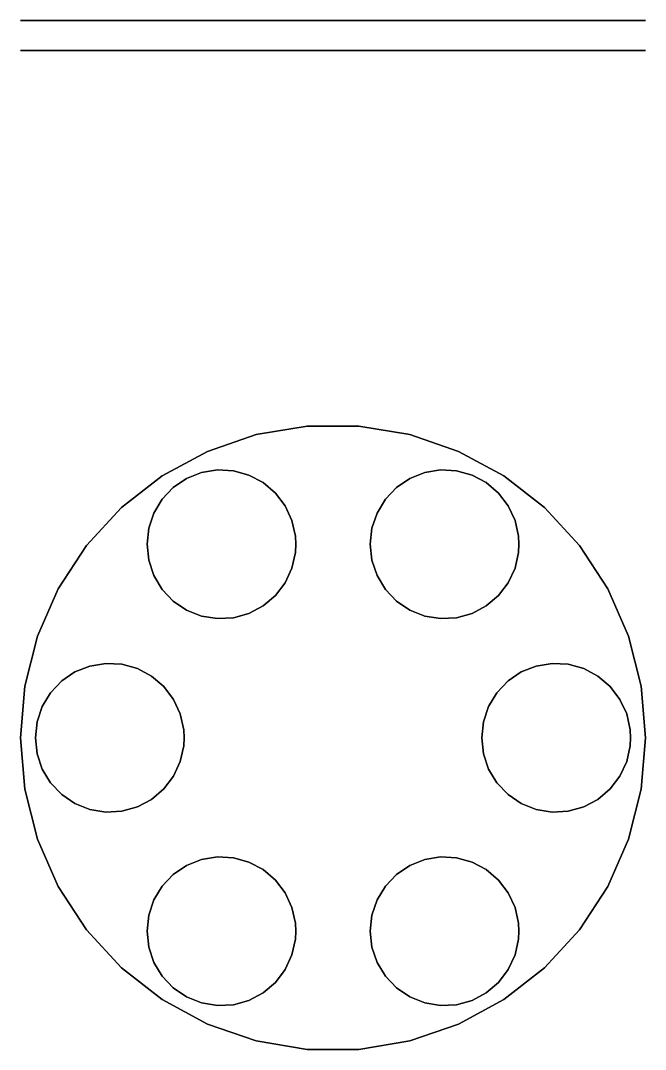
# Model space of a CAD drawing. Extents: x -2.62 to 6.29, y -2.62 to 6.02.
# Drawn here: x -2.62 to 2.62, y -2.62 to 6.02 of the extents above; entities that cross this region are included whole.
import ezdxf

# ---------------------------------------------------------------- set-up
doc = ezdxf.new("R2010")
doc.units = 0
doc.layers.get('0').update_dxf_attribs({"linetype": 'CONTINUOUS'})

msp = doc.modelspace()

# ---------------------------------------------------------------- linework, layer by layer
for p, q in [((-2.5892, 6.0196), (-2.625, 6.0196)), ((-2.625, 6.0196), (-2.5892, 6.0196)), ((-2.4828, 6.0196), (-2.5892, 6.0196)), ((-2.5892, 6.0196), (-2.4828, 6.0196)), ((-2.5, 6.0196), (-2.4854, 6.0196)), ((-2.4854, 6.0196), (-2.5, 6.0196)), ((-2.4854, 6.0196), (-2.4422, 6.0196)), ((-2.4422, 6.0196), (-2.4854, 6.0196)), ((-2.3086, 6.0196), (-2.4828, 6.0196)), ((-2.4828, 6.0196), (-2.3086, 6.0196)), ((-2.4422, 6.0196), (-2.3726, 6.0196)), ((-2.3726, 6.0196), (-2.4422, 6.0196)), ((-2.3726, 6.0196), (-2.2796, 6.0196)), ((-2.2796, 6.0196), (-2.3726, 6.0196)), ((-2.0715, 6.0196), (-2.3086, 6.0196)), ((-2.3086, 6.0196), (-2.0715, 6.0196)), ((-2.2796, 6.0196), (-2.1678, 6.0196)), ((-2.1678, 6.0196), (-2.2796, 6.0196)), ((-2.1678, 6.0196), (-2.0422, 6.0196)), ((-2.0422, 6.0196), (-2.1678, 6.0196)), ((-1.7779, 6.0196), (-2.0715, 6.0196)), ((-2.0715, 6.0196), (-1.7779, 6.0196)), ((-2.0422, 6.0196), (-1.9088, 6.0196)), ((-1.9088, 6.0196), (-2.0422, 6.0196)), ((-1.9088, 6.0196), (-1.7739, 6.0196)), ((-1.7739, 6.0196), (-1.9088, 6.0196)), ((-1.4357, 6.0196), (-1.7779, 6.0196)), ((-1.7779, 6.0196), (-1.4357, 6.0196)), ((-1.7739, 6.0196), (-1.6437, 6.0196)), ((-1.6437, 6.0196), (-1.7739, 6.0196)), ((-1.6437, 6.0196), (-1.5243, 6.0196)), ((-1.5243, 6.0196), (-1.6437, 6.0196)), ((-1.5625, 6.0196), (-1.5479, 6.0196)), ((-1.5479, 6.0196), (-1.5625, 6.0196)), ((-1.5625, 6.0196), (-1.5479, 6.0196)), ((-1.5479, 6.0196), (-1.5625, 6.0196)), ((-1.5479, 6.0196), (-1.5047, 6.0196)), ((-1.5047, 6.0196), (-1.5479, 6.0196)), ((-1.5479, 6.0196), (-1.5047, 6.0196)), ((-1.5047, 6.0196), (-1.5479, 6.0196)), ((-1.5243, 6.0196), (-1.4213, 6.0196)), ((-1.4213, 6.0196), (-1.5243, 6.0196)), ((-1.5047, 6.0196), (-1.4351, 6.0196)), ((-1.4351, 6.0196), (-1.5047, 6.0196)), ((-1.5047, 6.0196), (-1.4351, 6.0196)), ((-1.4351, 6.0196), (-1.5047, 6.0196)), ((-1.0545, 6.0196), (-1.4357, 6.0196)), ((-1.4357, 6.0196), (-1.0545, 6.0196)), ((-1.4351, 6.0196), (-1.3421, 6.0196)), ((-1.3421, 6.0196), (-1.4351, 6.0196)), ((-1.4351, 6.0196), (-1.3421, 6.0196)), ((-1.3421, 6.0196), (-1.4351, 6.0196)), ((-1.4213, 6.0196), (-1.3395, 6.0196)), ((-1.3395, 6.0196), (-1.4213, 6.0196)), ((-1.3421, 6.0196), (-1.2303, 6.0196)), ((-1.2303, 6.0196), (-1.3421, 6.0196)), ((-1.3421, 6.0196), (-1.2303, 6.0196)), ((-1.2303, 6.0196), (-1.3421, 6.0196)), ((-1.3395, 6.0196), (-1.2827, 6.0196)), ((-1.2827, 6.0196), (-1.3395, 6.0196)), ((-1.2827, 6.0196), (-1.2537, 6.0196)), ((-1.2537, 6.0196), (-1.2827, 6.0196)), ((-1.2537, 6.0196), (-1.25, 6.0196)), ((-1.25, 6.0196), (-1.2537, 6.0196)), ((-1.2303, 6.0196), (-1.1047, 6.0196)), ((-1.1047, 6.0196), (-1.2303, 6.0196)), ((-1.2303, 6.0196), (-1.1047, 6.0196)), ((-1.1047, 6.0196), (-1.2303, 6.0196)), ((-1.1047, 6.0196), (-0.9713, 6.0196)), ((-0.9713, 6.0196), (-1.1047, 6.0196)), ((-1.1047, 6.0196), (-0.9713, 6.0196)), ((-0.9713, 6.0196), (-1.1047, 6.0196)), ((-0.6444, 6.0196), (-1.0545, 6.0196)), ((-1.0545, 6.0196), (-0.6444, 6.0196)), ((-0.9713, 6.0196), (-0.8364, 6.0196)), ((-0.8364, 6.0196), (-0.9713, 6.0196)), ((-0.9713, 6.0196), (-0.8364, 6.0196)), ((-0.8364, 6.0196), (-0.9713, 6.0196)), ((-0.8364, 6.0196), (-0.7062, 6.0196)), ((-0.7062, 6.0196), (-0.8364, 6.0196)), ((-0.8364, 6.0196), (-0.7062, 6.0196)), ((-0.7062, 6.0196), (-0.8364, 6.0196)), ((-0.7062, 6.0196), (-0.5868, 6.0196)), ((-0.5868, 6.0196), (-0.7062, 6.0196)), ((-0.7062, 6.0196), (-0.5868, 6.0196)), ((-0.5868, 6.0196), (-0.7062, 6.0196)), ((-0.2168, 6.0196), (-0.6444, 6.0196)), ((-0.6444, 6.0196), (-0.2168, 6.0196)), ((-0.5868, 6.0196), (-0.4838, 6.0196)), ((-0.4838, 6.0196), (-0.5868, 6.0196)), ((-0.5868, 6.0196), (-0.4838, 6.0196)), ((-0.4838, 6.0196), (-0.5868, 6.0196)), ((-0.4838, 6.0196), (-0.402, 6.0196)), ((-0.402, 6.0196), (-0.4838, 6.0196)), ((-0.4838, 6.0196), (-0.402, 6.0196)), ((-0.402, 6.0196), (-0.4838, 6.0196)), ((-0.402, 6.0196), (-0.3452, 6.0196)), ((-0.3452, 6.0196), (-0.402, 6.0196)), ((-0.402, 6.0196), (-0.3452, 6.0196)), ((-0.3452, 6.0196), (-0.402, 6.0196)), ((-0.3452, 6.0196), (-0.3162, 6.0196)), ((-0.3162, 6.0196), (-0.3452, 6.0196)), ((-0.3452, 6.0196), (-0.3162, 6.0196)), ((-0.3162, 6.0196), (-0.3452, 6.0196)), ((-0.3162, 6.0196), (-0.3125, 6.0196)), ((-0.3125, 6.0196), (-0.3162, 6.0196)), ((-0.3162, 6.0196), (-0.3125, 6.0196)), ((-0.3125, 6.0196), (-0.3162, 6.0196)), ((0.2168, 6.0196), (-0.2168, 6.0196)), ((-0.2168, 6.0196), (0.2168, 6.0196)), ((0.6444, 6.0196), (0.2168, 6.0196)), ((0.2168, 6.0196), (0.6444, 6.0196)), ((0.3125, 6.0196), (0.3271, 6.0196)), ((0.3271, 6.0196), (0.3125, 6.0196)), ((0.3125, 6.0196), (0.3271, 6.0196)), ((0.3271, 6.0196), (0.3125, 6.0196)), ((0.3271, 6.0196), (0.3703, 6.0196)), ((0.3703, 6.0196), (0.3271, 6.0196)), ((0.3271, 6.0196), (0.3703, 6.0196)), ((0.3703, 6.0196), (0.3271, 6.0196)), ((0.3703, 6.0196), (0.4399, 6.0196)), ((0.4399, 6.0196), (0.3703, 6.0196)), ((0.3703, 6.0196), (0.4399, 6.0196)), ((0.4399, 6.0196), (0.3703, 6.0196)), ((0.4399, 6.0196), (0.5329, 6.0196)), ((0.5329, 6.0196), (0.4399, 6.0196)), ((0.4399, 6.0196), (0.5329, 6.0196)), ((0.5329, 6.0196), (0.4399, 6.0196)), ((0.5329, 6.0196), (0.6447, 6.0196)), ((0.6447, 6.0196), (0.5329, 6.0196)), ((0.5329, 6.0196), (0.6447, 6.0196)), ((0.6447, 6.0196), (0.5329, 6.0196)), ((1.0545, 6.0196), (0.6444, 6.0196)), ((0.6444, 6.0196), (1.0545, 6.0196)), ((0.6447, 6.0196), (0.7703, 6.0196)), ((0.7703, 6.0196), (0.6447, 6.0196)), ((0.6447, 6.0196), (0.7703, 6.0196)), ((0.7703, 6.0196), (0.6447, 6.0196)), ((0.7703, 6.0196), (0.9037, 6.0196)), ((0.9037, 6.0196), (0.7703, 6.0196)), ((0.7703, 6.0196), (0.9037, 6.0196)), ((0.9037, 6.0196), (0.7703, 6.0196)), ((0.9037, 6.0196), (1.0386, 6.0196)), ((1.0386, 6.0196), (0.9037, 6.0196)), ((0.9037, 6.0196), (1.0386, 6.0196)), ((1.0386, 6.0196), (0.9037, 6.0196)), ((1.0386, 6.0196), (1.1688, 6.0196)), ((1.1688, 6.0196), (1.0386, 6.0196)), ((1.0386, 6.0196), (1.1688, 6.0196)), ((1.1688, 6.0196), (1.0386, 6.0196)), ((1.4357, 6.0196), (1.0545, 6.0196)), ((1.0545, 6.0196), (1.4357, 6.0196)), ((1.1688, 6.0196), (1.2882, 6.0196)), ((1.2882, 6.0196), (1.1688, 6.0196)), ((1.1688, 6.0196), (1.2882, 6.0196)), ((1.2882, 6.0196), (1.1688, 6.0196)), ((1.25, 6.0196), (1.2646, 6.0196)), ((1.2646, 6.0196), (1.25, 6.0196)), ((1.2646, 6.0196), (1.3078, 6.0196)), ((1.3078, 6.0196), (1.2646, 6.0196)), ((1.2882, 6.0196), (1.3912, 6.0196)), ((1.3912, 6.0196), (1.2882, 6.0196)), ((1.2882, 6.0196), (1.3912, 6.0196)), ((1.3912, 6.0196), (1.2882, 6.0196)), ((1.3078, 6.0196), (1.3774, 6.0196)), ((1.3774, 6.0196), (1.3078, 6.0196)), ((1.3774, 6.0196), (1.4704, 6.0196)), ((1.4704, 6.0196), (1.3774, 6.0196)), ((1.3912, 6.0196), (1.473, 6.0196)), ((1.473, 6.0196), (1.3912, 6.0196)), ((1.3912, 6.0196), (1.473, 6.0196)), ((1.473, 6.0196), (1.3912, 6.0196)), ((1.7779, 6.0196), (1.4357, 6.0196)), ((1.4357, 6.0196), (1.7779, 6.0196)), ((1.4704, 6.0196), (1.5822, 6.0196)), ((1.5822, 6.0196), (1.4704, 6.0196)), ((1.473, 6.0196), (1.5298, 6.0196)), ((1.5298, 6.0196), (1.473, 6.0196)), ((1.473, 6.0196), (1.5298, 6.0196)), ((1.5298, 6.0196), (1.473, 6.0196)), ((1.5298, 6.0196), (1.5588, 6.0196)), ((1.5588, 6.0196), (1.5298, 6.0196)), ((1.5298, 6.0196), (1.5588, 6.0196)), ((1.5588, 6.0196), (1.5298, 6.0196)), ((1.5588, 6.0196), (1.5625, 6.0196)), ((1.5625, 6.0196), (1.5588, 6.0196)), ((1.5588, 6.0196), (1.5625, 6.0196)), ((1.5625, 6.0196), (1.5588, 6.0196)), ((1.5822, 6.0196), (1.7078, 6.0196)), ((1.7078, 6.0196), (1.5822, 6.0196)), ((1.7078, 6.0196), (1.8412, 6.0196)), ((1.8412, 6.0196), (1.7078, 6.0196)), ((2.0715, 6.0196), (1.7779, 6.0196)), ((1.7779, 6.0196), (2.0715, 6.0196)), ((1.8412, 6.0196), (1.9761, 6.0196)), ((1.9761, 6.0196), (1.8412, 6.0196)), ((1.9761, 6.0196), (2.1063, 6.0196)), ((2.1063, 6.0196), (1.9761, 6.0196)), ((2.3086, 6.0196), (2.0715, 6.0196)), ((2.0715, 6.0196), (2.3086, 6.0196)), ((2.1063, 6.0196), (2.2257, 6.0196)), ((2.2257, 6.0196), (2.1063, 6.0196)), ((2.2257, 6.0196), (2.3287, 6.0196)), ((2.3287, 6.0196), (2.2257, 6.0196)), ((2.4828, 6.0196), (2.3086, 6.0196)), ((2.3086, 6.0196), (2.4828, 6.0196)), ((2.3287, 6.0196), (2.4105, 6.0196)), ((2.4105, 6.0196), (2.3287, 6.0196)), ((2.4105, 6.0196), (2.4673, 6.0196)), ((2.4673, 6.0196), (2.4105, 6.0196)), ((2.4673, 6.0196), (2.4963, 6.0196)), ((2.4963, 6.0196), (2.4673, 6.0196)), ((2.5892, 6.0196), (2.4828, 6.0196)), ((2.4828, 6.0196), (2.5892, 6.0196)), ((2.4963, 6.0196), (2.5, 6.0196)), ((2.5, 6.0196), (2.4963, 6.0196)), ((2.625, 6.0196), (2.5892, 6.0196)), ((2.5892, 6.0196), (2.625, 6.0196)), ((-2.5892, 5.7696), (-2.625, 5.7696)), ((-2.625, 5.7696), (-2.5892, 5.7696)), ((-2.5892, 5.7696), (-2.4828, 5.7696)), ((-2.4828, 5.7696), (-2.5892, 5.7696)), ((-2.4854, 5.7696), (-2.5, 5.7696)), ((-2.5, 5.7696), (-2.4854, 5.7696)), ((-2.4422, 5.7696), (-2.4854, 5.7696)), ((-2.4854, 5.7696), (-2.4422, 5.7696)), ((-2.4828, 5.7696), (-2.3086, 5.7696)), ((-2.3086, 5.7696), (-2.4828, 5.7696)), ((-2.3726, 5.7696), (-2.4422, 5.7696)), ((-2.4422, 5.7696), (-2.3726, 5.7696)), ((-2.2796, 5.7696), (-2.3726, 5.7696)), ((-2.3726, 5.7696), (-2.2796, 5.7696)), ((-2.3086, 5.7696), (-2.0715, 5.7696)), ((-2.0715, 5.7696), (-2.3086, 5.7696)), ((-2.1678, 5.7696), (-2.2796, 5.7696)), ((-2.2796, 5.7696), (-2.1678, 5.7696)), ((-2.0422, 5.7696), (-2.1678, 5.7696)), ((-2.1678, 5.7696), (-2.0422, 5.7696)), ((-2.0715, 5.7696), (-1.7779, 5.7696)), ((-1.7779, 5.7696), (-2.0715, 5.7696)), ((-1.9088, 5.7696), (-2.0422, 5.7696)), ((-2.0422, 5.7696), (-1.9088, 5.7696)), ((-1.7739, 5.7696), (-1.9088, 5.7696)), ((-1.9088, 5.7696), (-1.7739, 5.7696)), ((-1.7779, 5.7696), (-1.4357, 5.7696)), ((-1.4357, 5.7696), (-1.7779, 5.7696)), ((-1.6437, 5.7696), (-1.7739, 5.7696)), ((-1.7739, 5.7696), (-1.6437, 5.7696)), ((-1.5243, 5.7696), (-1.6437, 5.7696)), ((-1.6437, 5.7696), (-1.5243, 5.7696)), ((-1.5479, 5.7696), (-1.5625, 5.7696)), ((-1.5625, 5.7696), (-1.5479, 5.7696)), ((-1.5479, 5.7696), (-1.5625, 5.7696)), ((-1.5625, 5.7696), (-1.5479, 5.7696)), ((-1.5047, 5.7696), (-1.5479, 5.7696)), ((-1.5479, 5.7696), (-1.5047, 5.7696)), ((-1.5047, 5.7696), (-1.5479, 5.7696)), ((-1.5479, 5.7696), (-1.5047, 5.7696)), ((-1.4213, 5.7696), (-1.5243, 5.7696)), ((-1.5243, 5.7696), (-1.4213, 5.7696)), ((-1.4351, 5.7696), (-1.5047, 5.7696)), ((-1.5047, 5.7696), (-1.4351, 5.7696)), ((-1.4351, 5.7696), (-1.5047, 5.7696)), ((-1.5047, 5.7696), (-1.4351, 5.7696)), ((-1.4357, 5.7696), (-1.0545, 5.7696)), ((-1.0545, 5.7696), (-1.4357, 5.7696)), ((-1.3421, 5.7696), (-1.4351, 5.7696)), ((-1.4351, 5.7696), (-1.3421, 5.7696)), ((-1.3421, 5.7696), (-1.4351, 5.7696)), ((-1.4351, 5.7696), (-1.3421, 5.7696)), ((-1.3395, 5.7696), (-1.4213, 5.7696)), ((-1.4213, 5.7696), (-1.3395, 5.7696)), ((-1.2303, 5.7696), (-1.3421, 5.7696)), ((-1.3421, 5.7696), (-1.2303, 5.7696)), ((-1.2303, 5.7696), (-1.3421, 5.7696)), ((-1.3421, 5.7696), (-1.2303, 5.7696)), ((-1.2827, 5.7696), (-1.3395, 5.7696)), ((-1.3395, 5.7696), (-1.2827, 5.7696)), ((-1.2537, 5.7696), (-1.2827, 5.7696)), ((-1.2827, 5.7696), (-1.2537, 5.7696)), ((-1.25, 5.7696), (-1.2537, 5.7696)), ((-1.2537, 5.7696), (-1.25, 5.7696)), ((-1.1047, 5.7696), (-1.2303, 5.7696)), ((-1.2303, 5.7696), (-1.1047, 5.7696)), ((-1.1047, 5.7696), (-1.2303, 5.7696)), ((-1.2303, 5.7696), (-1.1047, 5.7696)), ((-0.9713, 5.7696), (-1.1047, 5.7696)), ((-1.1047, 5.7696), (-0.9713, 5.7696)), ((-0.9713, 5.7696), (-1.1047, 5.7696)), ((-1.1047, 5.7696), (-0.9713, 5.7696)), ((-1.0545, 5.7696), (-0.6444, 5.7696)), ((-0.6444, 5.7696), (-1.0545, 5.7696)), ((-0.8364, 5.7696), (-0.9713, 5.7696)), ((-0.9713, 5.7696), (-0.8364, 5.7696)), ((-0.8364, 5.7696), (-0.9713, 5.7696)), ((-0.9713, 5.7696), (-0.8364, 5.7696)), ((-0.7062, 5.7696), (-0.8364, 5.7696)), ((-0.8364, 5.7696), (-0.7062, 5.7696)), ((-0.7062, 5.7696), (-0.8364, 5.7696)), ((-0.8364, 5.7696), (-0.7062, 5.7696)), ((-0.5868, 5.7696), (-0.7062, 5.7696)), ((-0.7062, 5.7696), (-0.5868, 5.7696)), ((-0.5868, 5.7696), (-0.7062, 5.7696)), ((-0.7062, 5.7696), (-0.5868, 5.7696)), ((-0.6444, 5.7696), (-0.2168, 5.7696)), ((-0.2168, 5.7696), (-0.6444, 5.7696)), ((-0.4838, 5.7696), (-0.5868, 5.7696)), ((-0.5868, 5.7696), (-0.4838, 5.7696)), ((-0.4838, 5.7696), (-0.5868, 5.7696)), ((-0.5868, 5.7696), (-0.4838, 5.7696)), ((-0.402, 5.7696), (-0.4838, 5.7696)), ((-0.4838, 5.7696), (-0.402, 5.7696)), ((-0.402, 5.7696), (-0.4838, 5.7696)), ((-0.4838, 5.7696), (-0.402, 5.7696)), ((-0.3452, 5.7696), (-0.402, 5.7696)), ((-0.402, 5.7696), (-0.3452, 5.7696)), ((-0.3452, 5.7696), (-0.402, 5.7696)), ((-0.402, 5.7696), (-0.3452, 5.7696)), ((-0.3162, 5.7696), (-0.3452, 5.7696)), ((-0.3452, 5.7696), (-0.3162, 5.7696)), ((-0.3162, 5.7696), (-0.3452, 5.7696)), ((-0.3452, 5.7696), (-0.3162, 5.7696)), ((-0.3125, 5.7696), (-0.3162, 5.7696)), ((-0.3162, 5.7696), (-0.3125, 5.7696)), ((-0.3125, 5.7696), (-0.3162, 5.7696)), ((-0.3162, 5.7696), (-0.3125, 5.7696)), ((-0.2168, 5.7696), (0.2168, 5.7696)), ((0.2168, 5.7696), (-0.2168, 5.7696)), ((0.2168, 5.7696), (0.6444, 5.7696)), ((0.6444, 5.7696), (0.2168, 5.7696)), ((0.3271, 5.7696), (0.3125, 5.7696)), ((0.3125, 5.7696), (0.3271, 5.7696)), ((0.3271, 5.7696), (0.3125, 5.7696)), ((0.3125, 5.7696), (0.3271, 5.7696)), ((0.3703, 5.7696), (0.3271, 5.7696)), ((0.3271, 5.7696), (0.3703, 5.7696)), ((0.3703, 5.7696), (0.3271, 5.7696)), ((0.3271, 5.7696), (0.3703, 5.7696)), ((0.4399, 5.7696), (0.3703, 5.7696)), ((0.3703, 5.7696), (0.4399, 5.7696)), ((0.4399, 5.7696), (0.3703, 5.7696)), ((0.3703, 5.7696), (0.4399, 5.7696)), ((0.5329, 5.7696), (0.4399, 5.7696)), ((0.4399, 5.7696), (0.5329, 5.7696)), ((0.5329, 5.7696), (0.4399, 5.7696)), ((0.4399, 5.7696), (0.5329, 5.7696)), ((0.6447, 5.7696), (0.5329, 5.7696)), ((0.5329, 5.7696), (0.6447, 5.7696)), ((0.6447, 5.7696), (0.5329, 5.7696)), ((0.5329, 5.7696), (0.6447, 5.7696)), ((0.6444, 5.7696), (1.0545, 5.7696)), ((1.0545, 5.7696), (0.6444, 5.7696)), ((0.7703, 5.7696), (0.6447, 5.7696)), ((0.6447, 5.7696), (0.7703, 5.7696)), ((0.7703, 5.7696), (0.6447, 5.7696)), ((0.6447, 5.7696), (0.7703, 5.7696)), ((0.9037, 5.7696), (0.7703, 5.7696)), ((0.7703, 5.7696), (0.9037, 5.7696)), ((0.9037, 5.7696), (0.7703, 5.7696)), ((0.7703, 5.7696), (0.9037, 5.7696)), ((1.0386, 5.7696), (0.9037, 5.7696)), ((0.9037, 5.7696), (1.0386, 5.7696)), ((1.0386, 5.7696), (0.9037, 5.7696)), ((0.9037, 5.7696), (1.0386, 5.7696)), ((1.1688, 5.7696), (1.0386, 5.7696)), ((1.0386, 5.7696), (1.1688, 5.7696)), ((1.1688, 5.7696), (1.0386, 5.7696)), ((1.0386, 5.7696), (1.1688, 5.7696)), ((1.0545, 5.7696), (1.4357, 5.7696)), ((1.4357, 5.7696), (1.0545, 5.7696)), ((1.2882, 5.7696), (1.1688, 5.7696)), ((1.1688, 5.7696), (1.2882, 5.7696)), ((1.2882, 5.7696), (1.1688, 5.7696)), ((1.1688, 5.7696), (1.2882, 5.7696)), ((1.2646, 5.7696), (1.25, 5.7696)), ((1.25, 5.7696), (1.2646, 5.7696)), ((1.3078, 5.7696), (1.2646, 5.7696)), ((1.2646, 5.7696), (1.3078, 5.7696)), ((1.3912, 5.7696), (1.2882, 5.7696)), ((1.2882, 5.7696), (1.3912, 5.7696)), ((1.3912, 5.7696), (1.2882, 5.7696)), ((1.2882, 5.7696), (1.3912, 5.7696)), ((1.3774, 5.7696), (1.3078, 5.7696)), ((1.3078, 5.7696), (1.3774, 5.7696)), ((1.4704, 5.7696), (1.3774, 5.7696)), ((1.3774, 5.7696), (1.4704, 5.7696)), ((1.473, 5.7696), (1.3912, 5.7696)), ((1.3912, 5.7696), (1.473, 5.7696)), ((1.473, 5.7696), (1.3912, 5.7696)), ((1.3912, 5.7696), (1.473, 5.7696)), ((1.4357, 5.7696), (1.7779, 5.7696)), ((1.7779, 5.7696), (1.4357, 5.7696)), ((1.5822, 5.7696), (1.4704, 5.7696)), ((1.4704, 5.7696), (1.5822, 5.7696)), ((1.5298, 5.7696), (1.473, 5.7696)), ((1.473, 5.7696), (1.5298, 5.7696)), ((1.5298, 5.7696), (1.473, 5.7696)), ((1.473, 5.7696), (1.5298, 5.7696)), ((1.5588, 5.7696), (1.5298, 5.7696)), ((1.5298, 5.7696), (1.5588, 5.7696)), ((1.5588, 5.7696), (1.5298, 5.7696)), ((1.5298, 5.7696), (1.5588, 5.7696)), ((1.5625, 5.7696), (1.5588, 5.7696)), ((1.5588, 5.7696), (1.5625, 5.7696)), ((1.5625, 5.7696), (1.5588, 5.7696)), ((1.5588, 5.7696), (1.5625, 5.7696)), ((1.7078, 5.7696), (1.5822, 5.7696)), ((1.5822, 5.7696), (1.7078, 5.7696)), ((1.8412, 5.7696), (1.7078, 5.7696)), ((1.7078, 5.7696), (1.8412, 5.7696)), ((1.7779, 5.7696), (2.0715, 5.7696)), ((2.0715, 5.7696), (1.7779, 5.7696)), ((1.9761, 5.7696), (1.8412, 5.7696)), ((1.8412, 5.7696), (1.9761, 5.7696)), ((2.1063, 5.7696), (1.9761, 5.7696)), ((1.9761, 5.7696), (2.1063, 5.7696)), ((2.0715, 5.7696), (2.3086, 5.7696)), ((2.3086, 5.7696), (2.0715, 5.7696)), ((2.2257, 5.7696), (2.1063, 5.7696)), ((2.1063, 5.7696), (2.2257, 5.7696)), ((2.3287, 5.7696), (2.2257, 5.7696)), ((2.2257, 5.7696), (2.3287, 5.7696)), ((2.3086, 5.7696), (2.4828, 5.7696)), ((2.4828, 5.7696), (2.3086, 5.7696)), ((2.4105, 5.7696), (2.3287, 5.7696)), ((2.3287, 5.7696), (2.4105, 5.7696)), ((2.4673, 5.7696), (2.4105, 5.7696)), ((2.4105, 5.7696), (2.4673, 5.7696)), ((2.4963, 5.7696), (2.4673, 5.7696)), ((2.4673, 5.7696), (2.4963, 5.7696)), ((2.4828, 5.7696), (2.5892, 5.7696)), ((2.5892, 5.7696), (2.4828, 5.7696)), ((2.5, 5.7696), (2.4963, 5.7696)), ((2.4963, 5.7696), (2.5, 5.7696)), ((2.5892, 5.7696), (2.625, 5.7696)), ((2.625, 5.7696), (2.5892, 5.7696)), ((-0.6444, 2.5447), (-0.2168, 2.616)), ((-0.2168, 2.616), (-0.6444, 2.5447)), ((-0.2168, 2.616), (0.2168, 2.616)), ((0.2168, 2.616), (-0.2168, 2.616)), ((0.2168, 2.616), (0.6444, 2.5447)), ((0.6444, 2.5447), (0.2168, 2.616)), ((-1.0545, 2.4039), (-0.6444, 2.5447)), ((-0.6444, 2.5447), (-1.0545, 2.4039)), ((0.6444, 2.5447), (1.0545, 2.4039)), ((1.0545, 2.4039), (0.6444, 2.5447)), ((-1.4357, 2.1976), (-1.0545, 2.4039)), ((-1.0545, 2.4039), (-1.4357, 2.1976)), ((1.0545, 2.4039), (1.4357, 2.1976)), ((1.4357, 2.1976), (1.0545, 2.4039)), ((-0.9713, 2.2479), (-1.1047, 2.226)), ((-1.1047, 2.226), (-0.9713, 2.2479)), ((-0.8364, 2.2406), (-0.9713, 2.2479)), ((-0.9713, 2.2479), (-0.8364, 2.2406)), ((0.9037, 2.2479), (0.7703, 2.226)), ((0.7703, 2.226), (0.9037, 2.2479)), ((1.0386, 2.2406), (0.9037, 2.2479)), ((0.9037, 2.2479), (1.0386, 2.2406)), ((-1.7779, 1.9313), (-1.4357, 2.1976)), ((-1.4357, 2.1976), (-1.7779, 1.9313)), ((-1.2303, 2.176), (-1.3421, 2.1001)), ((-1.3421, 2.1001), (-1.2303, 2.176)), ((-1.1047, 2.226), (-1.2303, 2.176)), ((-1.2303, 2.176), (-1.1047, 2.226)), ((-0.7062, 2.2044), (-0.8364, 2.2406)), ((-0.8364, 2.2406), (-0.7062, 2.2044)), ((-0.5868, 2.1411), (-0.7062, 2.2044)), ((-0.7062, 2.2044), (-0.5868, 2.1411)), ((0.6447, 2.176), (0.5329, 2.1001)), ((0.5329, 2.1001), (0.6447, 2.176)), ((0.7703, 2.226), (0.6447, 2.176)), ((0.6447, 2.176), (0.7703, 2.226)), ((1.1688, 2.2044), (1.0386, 2.2406)), ((1.0386, 2.2406), (1.1688, 2.2044)), ((1.2882, 2.1411), (1.1688, 2.2044)), ((1.1688, 2.2044), (1.2882, 2.1411)), ((1.4357, 2.1976), (1.7779, 1.9313)), ((1.7779, 1.9313), (1.4357, 2.1976)), ((-1.3421, 2.1001), (-1.4351, 2.002)), ((-1.4351, 2.002), (-1.3421, 2.1001)), ((-0.4838, 2.0536), (-0.5868, 2.1411)), ((-0.5868, 2.1411), (-0.4838, 2.0536)), ((0.5329, 2.1001), (0.4399, 2.002)), ((0.4399, 2.002), (0.5329, 2.1001)), ((1.3912, 2.0536), (1.2882, 2.1411)), ((1.2882, 2.1411), (1.3912, 2.0536)), ((-1.4351, 2.002), (-1.5047, 1.8862)), ((-1.5047, 1.8862), (-1.4351, 2.002)), ((-0.402, 1.946), (-0.4838, 2.0536)), ((-0.4838, 2.0536), (-0.402, 1.946)), ((0.4399, 2.002), (0.3703, 1.8862)), ((0.3703, 1.8862), (0.4399, 2.002)), ((1.473, 1.946), (1.3912, 2.0536)), ((1.3912, 2.0536), (1.473, 1.946)), ((-2.0715, 1.6123), (-1.7779, 1.9313)), ((-1.7779, 1.9313), (-2.0715, 1.6123)), ((-0.3452, 1.8234), (-0.402, 1.946)), ((-0.402, 1.946), (-0.3452, 1.8234)), ((1.5298, 1.8234), (1.473, 1.946)), ((1.473, 1.946), (1.5298, 1.8234)), ((1.7779, 1.9313), (2.0715, 1.6123)), ((2.0715, 1.6123), (1.7779, 1.9313)), ((-1.5047, 1.8862), (-1.5479, 1.7582)), ((-1.5479, 1.7582), (-1.5047, 1.8862)), ((-0.3162, 1.6914), (-0.3452, 1.8234)), ((-0.3452, 1.8234), (-0.3162, 1.6914)), ((0.3703, 1.8862), (0.3271, 1.7582)), ((0.3271, 1.7582), (0.3703, 1.8862)), ((1.5588, 1.6914), (1.5298, 1.8234)), ((1.5298, 1.8234), (1.5588, 1.6914)), ((-1.5479, 1.7582), (-1.5625, 1.6238)), ((-1.5625, 1.6238), (-1.5479, 1.7582)), ((0.3271, 1.7582), (0.3125, 1.6238)), ((0.3125, 1.6238), (0.3271, 1.7582)), ((-0.3125, 1.6238), (-0.3162, 1.6914)), ((-0.3162, 1.6914), (-0.3125, 1.6238)), ((1.5625, 1.6238), (1.5588, 1.6914)), ((1.5588, 1.6914), (1.5625, 1.6238)), ((-2.3086, 1.2494), (-2.0715, 1.6123)), ((-2.0715, 1.6123), (-2.3086, 1.2494)), ((-1.5625, 1.6238), (-1.5479, 1.4894)), ((-1.5479, 1.4894), (-1.5625, 1.6238)), ((-0.3452, 1.4242), (-0.3162, 1.5562)), ((-0.3162, 1.5562), (-0.3452, 1.4242)), ((-0.3162, 1.5562), (-0.3125, 1.6238)), ((-0.3125, 1.6238), (-0.3162, 1.5562)), ((0.3125, 1.6238), (0.3271, 1.4894)), ((0.3271, 1.4894), (0.3125, 1.6238)), ((1.5298, 1.4242), (1.5588, 1.5562)), ((1.5588, 1.5562), (1.5298, 1.4242)), ((1.5588, 1.5562), (1.5625, 1.6238)), ((1.5625, 1.6238), (1.5588, 1.5562)), ((2.0715, 1.6123), (2.3086, 1.2494)), ((2.3086, 1.2494), (2.0715, 1.6123)), ((-1.5479, 1.4894), (-1.5047, 1.3614)), ((-1.5047, 1.3614), (-1.5479, 1.4894)), ((0.3271, 1.4894), (0.3703, 1.3614)), ((0.3703, 1.3614), (0.3271, 1.4894)), ((-0.402, 1.3016), (-0.3452, 1.4242)), ((-0.3452, 1.4242), (-0.402, 1.3016)), ((1.473, 1.3016), (1.5298, 1.4242)), ((1.5298, 1.4242), (1.473, 1.3016)), ((-1.5047, 1.3614), (-1.4351, 1.2456)), ((-1.4351, 1.2456), (-1.5047, 1.3614)), ((-0.4838, 1.194), (-0.402, 1.3016)), ((-0.402, 1.3016), (-0.4838, 1.194)), ((0.3703, 1.3614), (0.4399, 1.2456)), ((0.4399, 1.2456), (0.3703, 1.3614)), ((1.3912, 1.194), (1.473, 1.3016)), ((1.473, 1.3016), (1.3912, 1.194)), ((-2.4828, 0.8523), (-2.3086, 1.2494)), ((-2.3086, 1.2494), (-2.4828, 0.8523)), ((-1.4351, 1.2456), (-1.3421, 1.1474)), ((-1.3421, 1.1474), (-1.4351, 1.2456)), ((0.4399, 1.2456), (0.5329, 1.1474)), ((0.5329, 1.1474), (0.4399, 1.2456)), ((2.3086, 1.2494), (2.4828, 0.8523)), ((2.4828, 0.8523), (2.3086, 1.2494)), ((-1.3421, 1.1474), (-1.2303, 1.0716)), ((-1.2303, 1.0716), (-1.3421, 1.1474)), ((-0.5868, 1.1065), (-0.4838, 1.194)), ((-0.4838, 1.194), (-0.5868, 1.1065)), ((0.5329, 1.1474), (0.6447, 1.0716)), ((0.6447, 1.0716), (0.5329, 1.1474)), ((1.2882, 1.1065), (1.3912, 1.194)), ((1.3912, 1.194), (1.2882, 1.1065)), ((-1.2303, 1.0716), (-1.1047, 1.0216)), ((-1.1047, 1.0216), (-1.2303, 1.0716)), ((-0.8364, 1.007), (-0.7062, 1.0432)), ((-0.7062, 1.0432), (-0.8364, 1.007)), ((-0.7062, 1.0432), (-0.5868, 1.1065)), ((-0.5868, 1.1065), (-0.7062, 1.0432)), ((0.6447, 1.0716), (0.7703, 1.0216)), ((0.7703, 1.0216), (0.6447, 1.0716)), ((1.0386, 1.007), (1.1688, 1.0432)), ((1.1688, 1.0432), (1.0386, 1.007)), ((1.1688, 1.0432), (1.2882, 1.1065)), ((1.2882, 1.1065), (1.1688, 1.0432)), ((-1.1047, 1.0216), (-0.9713, 0.9997)), ((-0.9713, 0.9997), (-1.1047, 1.0216)), ((-0.9713, 0.9997), (-0.8364, 1.007)), ((-0.8364, 1.007), (-0.9713, 0.9997)), ((0.7703, 1.0216), (0.9037, 0.9997)), ((0.9037, 0.9997), (0.7703, 1.0216)), ((0.9037, 0.9997), (1.0386, 1.007)), ((1.0386, 1.007), (0.9037, 0.9997)), ((-2.5892, 0.4321), (-2.4828, 0.8523)), ((-2.4828, 0.8523), (-2.5892, 0.4321)), ((2.4828, 0.8523), (2.5892, 0.4321)), ((2.5892, 0.4321), (2.4828, 0.8523)), ((-1.9088, 0.6241), (-2.0422, 0.6022)), ((-2.0422, 0.6022), (-1.9088, 0.6241)), ((-1.7739, 0.6168), (-1.9088, 0.6241)), ((-1.9088, 0.6241), (-1.7739, 0.6168)), ((-1.6437, 0.5806), (-1.7739, 0.6168)), ((-1.7739, 0.6168), (-1.6437, 0.5806)), ((1.8412, 0.6241), (1.7078, 0.6022)), ((1.7078, 0.6022), (1.8412, 0.6241)), ((1.9761, 0.6168), (1.8412, 0.6241)), ((1.8412, 0.6241), (1.9761, 0.6168)), ((2.1063, 0.5806), (1.9761, 0.6168)), ((1.9761, 0.6168), (2.1063, 0.5806)), ((-2.1678, 0.5522), (-2.2796, 0.4764)), ((-2.2796, 0.4764), (-2.1678, 0.5522)), ((-2.0422, 0.6022), (-2.1678, 0.5522)), ((-2.1678, 0.5522), (-2.0422, 0.6022)), ((-1.5243, 0.5173), (-1.6437, 0.5806)), ((-1.6437, 0.5806), (-1.5243, 0.5173)), ((1.5822, 0.5522), (1.4704, 0.4764)), ((1.4704, 0.4764), (1.5822, 0.5522)), ((1.7078, 0.6022), (1.5822, 0.5522)), ((1.5822, 0.5522), (1.7078, 0.6022)), ((2.2257, 0.5173), (2.1063, 0.5806)), ((2.1063, 0.5806), (2.2257, 0.5173)), ((-2.5892, 0.4321), (-2.625, 0)), ((-2.625, 0), (-2.5892, 0.4321)), ((-2.2796, 0.4764), (-2.3726, 0.3782)), ((-2.3726, 0.3782), (-2.2796, 0.4764)), ((-1.4213, 0.4298), (-1.5243, 0.5173)), ((-1.5243, 0.5173), (-1.4213, 0.4298)), ((1.4704, 0.4764), (1.3774, 0.3782)), ((1.3774, 0.3782), (1.4704, 0.4764)), ((2.3287, 0.4298), (2.2257, 0.5173)), ((2.2257, 0.5173), (2.3287, 0.4298)), ((2.5892, 0.4321), (2.625, 0)), ((2.625, 0), (2.5892, 0.4321)), ((-2.3726, 0.3782), (-2.4422, 0.2624)), ((-2.4422, 0.2624), (-2.3726, 0.3782)), ((-1.3395, 0.3222), (-1.4213, 0.4298)), ((-1.4213, 0.4298), (-1.3395, 0.3222)), ((1.3774, 0.3782), (1.3078, 0.2624)), ((1.3078, 0.2624), (1.3774, 0.3782)), ((2.4105, 0.3222), (2.3287, 0.4298)), ((2.3287, 0.4298), (2.4105, 0.3222)), ((-2.4422, 0.2624), (-2.4854, 0.1344)), ((-2.4854, 0.1344), (-2.4422, 0.2624)), ((-1.2827, 0.1996), (-1.3395, 0.3222)), ((-1.3395, 0.3222), (-1.2827, 0.1996)), ((1.3078, 0.2624), (1.2646, 0.1344)), ((1.2646, 0.1344), (1.3078, 0.2624)), ((2.4673, 0.1996), (2.4105, 0.3222)), ((2.4105, 0.3222), (2.4673, 0.1996)), ((-1.2537, 0.0676), (-1.2827, 0.1996)), ((-1.2827, 0.1996), (-1.2537, 0.0676)), ((2.4963, 0.0676), (2.4673, 0.1996)), ((2.4673, 0.1996), (2.4963, 0.0676)), ((-2.4854, 0.1344), (-2.5, 0)), ((-2.5, 0), (-2.4854, 0.1344)), ((1.2646, 0.1344), (1.25, 0)), ((1.25, 0), (1.2646, 0.1344)), ((-2.5892, -0.4321), (-2.625, 0)), ((-2.625, 0), (-2.5892, -0.4321)), ((-1.25, 0), (-1.2537, 0.0676)), ((-1.2537, 0.0676), (-1.25, 0)), ((-1.25, 0), (-1.2537, -0.0676)), ((2.5, 0), (2.4963, 0.0676)), ((2.4963, 0.0676), (2.5, 0)), ((2.625, 0), (2.5892, -0.4321)), ((2.5892, -0.4321), (2.625, 0)), ((-2.5, 0), (-2.4854, -0.1344)), ((-2.4854, -0.1344), (-2.5, 0)), ((-1.2827, -0.1996), (-1.2537, -0.0676)), ((-1.2537, -0.0676), (-1.2827, -0.1996)), ((-1.2537, -0.0676), (-1.25, 0)), ((1.25, 0), (1.2646, -0.1344)), ((1.2646, -0.1344), (1.25, 0)), ((2.4673, -0.1996), (2.4963, -0.0676)), ((2.4963, -0.0676), (2.4673, -0.1996)), ((2.4963, -0.0676), (2.5, 0)), ((2.5, 0), (2.4963, -0.0676)), ((-2.4854, -0.1344), (-2.4422, -0.2624)), ((-2.4422, -0.2624), (-2.4854, -0.1344)), ((1.2646, -0.1344), (1.3078, -0.2624)), ((1.3078, -0.2624), (1.2646, -0.1344)), ((-1.3395, -0.3222), (-1.2827, -0.1996)), ((-1.2827, -0.1996), (-1.3395, -0.3222)), ((2.4105, -0.3222), (2.4673, -0.1996)), ((2.4673, -0.1996), (2.4105, -0.3222)), ((-2.4422, -0.2624), (-2.3726, -0.3782)), ((-2.3726, -0.3782), (-2.4422, -0.2624)), ((-1.4213, -0.4298), (-1.3395, -0.3222)), ((-1.3395, -0.3222), (-1.4213, -0.4298)), ((1.3078, -0.2624), (1.3774, -0.3782)), ((1.3774, -0.3782), (1.3078, -0.2624)), ((2.3287, -0.4298), (2.4105, -0.3222)), ((2.4105, -0.3222), (2.3287, -0.4298)), ((-2.3726, -0.3782), (-2.2796, -0.4764)), ((-2.2796, -0.4764), (-2.3726, -0.3782)), ((-1.5243, -0.5173), (-1.4213, -0.4298)), ((-1.4213, -0.4298), (-1.5243, -0.5173)), ((1.3774, -0.3782), (1.4704, -0.4764)), ((1.4704, -0.4764), (1.3774, -0.3782)), ((2.2257, -0.5173), (2.3287, -0.4298)), ((2.3287, -0.4298), (2.2257, -0.5173)), ((-2.4828, -0.8523), (-2.5892, -0.4321)), ((-2.5892, -0.4321), (-2.4828, -0.8523)), ((-2.2796, -0.4764), (-2.1678, -0.5522)), ((-2.1678, -0.5522), (-2.2796, -0.4764)), ((-1.6437, -0.5806), (-1.5243, -0.5173)), ((-1.5243, -0.5173), (-1.6437, -0.5806)), ((1.4704, -0.4764), (1.5822, -0.5522)), ((1.5822, -0.5522), (1.4704, -0.4764)), ((2.1063, -0.5806), (2.2257, -0.5173)), ((2.2257, -0.5173), (2.1063, -0.5806)), ((2.5892, -0.4321), (2.4828, -0.8523)), ((2.4828, -0.8523), (2.5892, -0.4321)), ((-2.1678, -0.5522), (-2.0422, -0.6022)), ((-2.0422, -0.6022), (-2.1678, -0.5522)), ((-2.0422, -0.6022), (-1.9088, -0.6241)), ((-1.9088, -0.6241), (-2.0422, -0.6022)), ((-1.7739, -0.6168), (-1.6437, -0.5806)), ((-1.6437, -0.5806), (-1.7739, -0.6168)), ((1.5822, -0.5522), (1.7078, -0.6022)), ((1.7078, -0.6022), (1.5822, -0.5522)), ((1.7078, -0.6022), (1.8412, -0.6241)), ((1.8412, -0.6241), (1.7078, -0.6022)), ((1.9761, -0.6168), (2.1063, -0.5806)), ((2.1063, -0.5806), (1.9761, -0.6168)), ((-1.9088, -0.6241), (-1.7739, -0.6168)), ((-1.7739, -0.6168), (-1.9088, -0.6241)), ((1.8412, -0.6241), (1.9761, -0.6168)), ((1.9761, -0.6168), (1.8412, -0.6241)), ((-2.3086, -1.2494), (-2.4828, -0.8523)), ((-2.4828, -0.8523), (-2.3086, -1.2494)), ((2.4828, -0.8523), (2.3086, -1.2494)), ((2.3086, -1.2494), (2.4828, -0.8523)), ((-1.1047, -1.0216), (-1.2303, -1.0716)), ((-1.2303, -1.0716), (-1.1047, -1.0216)), ((-0.9713, -0.9997), (-1.1047, -1.0216)), ((-1.1047, -1.0216), (-0.9713, -0.9997)), ((-0.8364, -1.007), (-0.9713, -0.9997)), ((-0.9713, -0.9997), (-0.8364, -1.007)), ((-0.7062, -1.0432), (-0.8364, -1.007)), ((-0.8364, -1.007), (-0.7062, -1.0432)), ((0.7703, -1.0216), (0.6447, -1.0716)), ((0.6447, -1.0716), (0.7703, -1.0216)), ((0.9037, -0.9997), (0.7703, -1.0216)), ((0.7703, -1.0216), (0.9037, -0.9997)), ((1.0386, -1.007), (0.9037, -0.9997)), ((0.9037, -0.9997), (1.0386, -1.007)), ((1.1688, -1.0432), (1.0386, -1.007)), ((1.0386, -1.007), (1.1688, -1.0432)), ((-1.2303, -1.0716), (-1.3421, -1.1474)), ((-1.3421, -1.1474), (-1.2303, -1.0716)), ((-0.5868, -1.1065), (-0.7062, -1.0432)), ((-0.7062, -1.0432), (-0.5868, -1.1065)), ((-0.4838, -1.194), (-0.5868, -1.1065)), ((-0.5868, -1.1065), (-0.4838, -1.194)), ((0.6447, -1.0716), (0.5329, -1.1474)), ((0.5329, -1.1474), (0.6447, -1.0716)), ((1.2882, -1.1065), (1.1688, -1.0432)), ((1.1688, -1.0432), (1.2882, -1.1065)), ((1.3912, -1.194), (1.2882, -1.1065)), ((1.2882, -1.1065), (1.3912, -1.194)), ((-1.3421, -1.1474), (-1.4351, -1.2456)), ((-1.4351, -1.2456), (-1.3421, -1.1474)), ((-0.402, -1.3016), (-0.4838, -1.194)), ((-0.4838, -1.194), (-0.402, -1.3016)), ((0.5329, -1.1474), (0.4399, -1.2456)), ((0.4399, -1.2456), (0.5329, -1.1474)), ((1.473, -1.3016), (1.3912, -1.194)), ((1.3912, -1.194), (1.473, -1.3016)), ((-2.0715, -1.6123), (-2.3086, -1.2494)), ((-2.3086, -1.2494), (-2.0715, -1.6123)), ((-1.4351, -1.2456), (-1.5047, -1.3614)), ((-1.5047, -1.3614), (-1.4351, -1.2456)), ((0.4399, -1.2456), (0.3703, -1.3614)), ((0.3703, -1.3614), (0.4399, -1.2456)), ((2.3086, -1.2494), (2.0715, -1.6123)), ((2.0715, -1.6123), (2.3086, -1.2494)), ((-1.5047, -1.3614), (-1.5479, -1.4894)), ((-1.5479, -1.4894), (-1.5047, -1.3614)), ((-0.3452, -1.4242), (-0.402, -1.3016)), ((-0.402, -1.3016), (-0.3452, -1.4242)), ((0.3703, -1.3614), (0.3271, -1.4894)), ((0.3271, -1.4894), (0.3703, -1.3614)), ((1.5298, -1.4242), (1.473, -1.3016)), ((1.473, -1.3016), (1.5298, -1.4242)), ((-0.3162, -1.5562), (-0.3452, -1.4242)), ((-0.3452, -1.4242), (-0.3162, -1.5562)), ((1.5588, -1.5562), (1.5298, -1.4242)), ((1.5298, -1.4242), (1.5588, -1.5562)), ((-1.5479, -1.4894), (-1.5625, -1.6238)), ((-1.5625, -1.6238), (-1.5479, -1.4894)), ((0.3271, -1.4894), (0.3125, -1.6238)), ((0.3125, -1.6238), (0.3271, -1.4894)), ((-1.7779, -1.9313), (-2.0715, -1.6123)), ((-2.0715, -1.6123), (-1.7779, -1.9313)), ((-1.5625, -1.6238), (-1.5479, -1.7582)), ((-1.5479, -1.7582), (-1.5625, -1.6238)), ((-0.3125, -1.6238), (-0.3162, -1.5562)), ((-0.3162, -1.5562), (-0.3125, -1.6238)), ((-0.3162, -1.6914), (-0.3125, -1.6238)), ((-0.3125, -1.6238), (-0.3162, -1.6914)), ((0.3125, -1.6238), (0.3271, -1.7582)), ((0.3271, -1.7582), (0.3125, -1.6238)), ((1.5625, -1.6238), (1.5588, -1.5562)), ((1.5588, -1.5562), (1.5625, -1.6238)), ((1.5588, -1.6914), (1.5625, -1.6238)), ((1.5625, -1.6238), (1.5588, -1.6914)), ((2.0715, -1.6123), (1.7779, -1.9313)), ((1.7779, -1.9313), (2.0715, -1.6123)), ((-0.3452, -1.8234), (-0.3162, -1.6914)), ((-0.3162, -1.6914), (-0.3452, -1.8234)), ((1.5298, -1.8234), (1.5588, -1.6914)), ((1.5588, -1.6914), (1.5298, -1.8234)), ((-1.5479, -1.7582), (-1.5047, -1.8862)), ((-1.5047, -1.8862), (-1.5479, -1.7582)), ((0.3271, -1.7582), (0.3703, -1.8862)), ((0.3703, -1.8862), (0.3271, -1.7582)), ((-1.5047, -1.8862), (-1.4351, -2.002)), ((-1.4351, -2.002), (-1.5047, -1.8862)), ((-0.402, -1.946), (-0.3452, -1.8234)), ((-0.3452, -1.8234), (-0.402, -1.946)), ((0.3703, -1.8862), (0.4399, -2.002)), ((0.4399, -2.002), (0.3703, -1.8862)), ((1.473, -1.946), (1.5298, -1.8234)), ((1.5298, -1.8234), (1.473, -1.946)), ((-1.4357, -2.1976), (-1.7779, -1.9313)), ((-1.7779, -1.9313), (-1.4357, -2.1976)), ((-0.4838, -2.0536), (-0.402, -1.946)), ((-0.402, -1.946), (-0.4838, -2.0536)), ((1.3912, -2.0536), (1.473, -1.946)), ((1.473, -1.946), (1.3912, -2.0536)), ((1.7779, -1.9313), (1.4357, -2.1976)), ((1.4357, -2.1976), (1.7779, -1.9313)), ((-1.4351, -2.002), (-1.3421, -2.1001)), ((-1.3421, -2.1001), (-1.4351, -2.002)), ((-0.5868, -2.1411), (-0.4838, -2.0536)), ((-0.4838, -2.0536), (-0.5868, -2.1411)), ((0.4399, -2.002), (0.5329, -2.1001)), ((0.5329, -2.1001), (0.4399, -2.002)), ((1.2882, -2.1411), (1.3912, -2.0536)), ((1.3912, -2.0536), (1.2882, -2.1411)), ((-1.3421, -2.1001), (-1.2303, -2.176)), ((-1.2303, -2.176), (-1.3421, -2.1001)), ((-0.7062, -2.2044), (-0.5868, -2.1411)), ((-0.5868, -2.1411), (-0.7062, -2.2044)), ((0.5329, -2.1001), (0.6447, -2.176)), ((0.6447, -2.176), (0.5329, -2.1001)), ((1.1688, -2.2044), (1.2882, -2.1411)), ((1.2882, -2.1411), (1.1688, -2.2044)), ((-1.0545, -2.4039), (-1.4357, -2.1976)), ((-1.4357, -2.1976), (-1.0545, -2.4039)), ((-1.2303, -2.176), (-1.1047, -2.226)), ((-1.1047, -2.226), (-1.2303, -2.176)), ((-1.1047, -2.226), (-0.9713, -2.2479)), ((-0.9713, -2.2479), (-1.1047, -2.226)), ((-0.9713, -2.2479), (-0.8364, -2.2406)), ((-0.8364, -2.2406), (-0.9713, -2.2479)), ((-0.8364, -2.2406), (-0.7062, -2.2044)), ((-0.7062, -2.2044), (-0.8364, -2.2406)), ((0.6447, -2.176), (0.7703, -2.226)), ((0.7703, -2.226), (0.6447, -2.176)), ((0.7703, -2.226), (0.9037, -2.2479)), ((0.9037, -2.2479), (0.7703, -2.226)), ((0.9037, -2.2479), (1.0386, -2.2406)), ((1.0386, -2.2406), (0.9037, -2.2479)), ((1.0386, -2.2406), (1.1688, -2.2044)), ((1.1688, -2.2044), (1.0386, -2.2406)), ((1.4357, -2.1976), (1.0545, -2.4039)), ((1.0545, -2.4039), (1.4357, -2.1976)), ((-0.6444, -2.5447), (-1.0545, -2.4039)), ((-1.0545, -2.4039), (-0.6444, -2.5447)), ((1.0545, -2.4039), (0.6444, -2.5447)), ((0.6444, -2.5447), (1.0545, -2.4039)), ((-0.2168, -2.616), (-0.6444, -2.5447)), ((-0.6444, -2.5447), (-0.2168, -2.616)), ((0.6444, -2.5447), (0.2168, -2.616)), ((0.2168, -2.616), (0.6444, -2.5447)), ((0.2168, -2.616), (-0.2168, -2.616)), ((-0.2168, -2.616), (0.2168, -2.616))]:
    msp.add_line(p, q)

doc.saveas('drawing.dxf')
